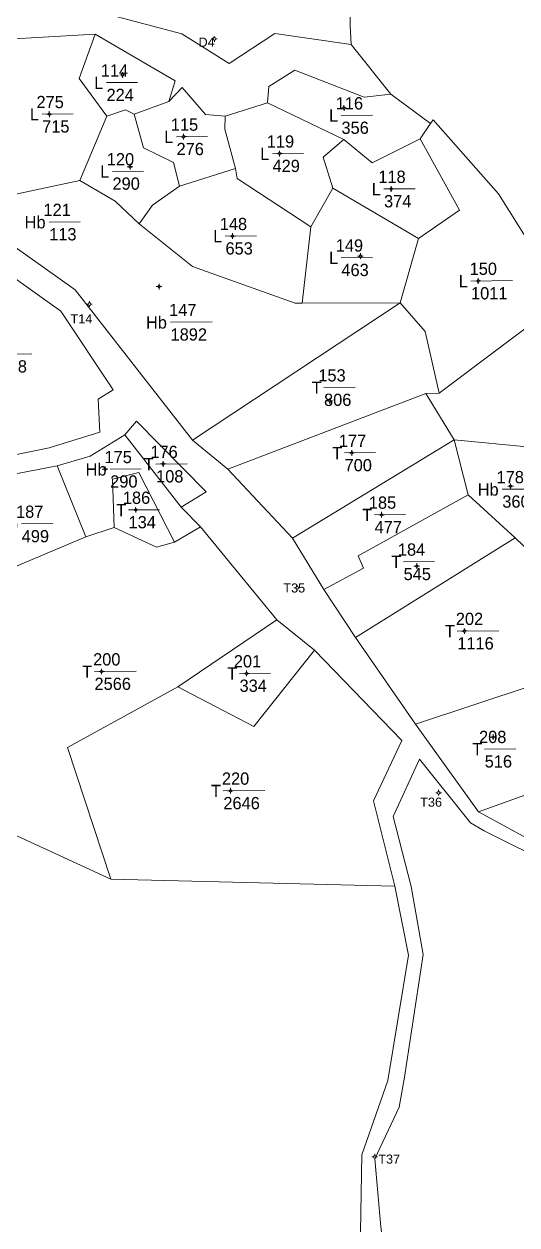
# Model space of a CAD drawing. Header units: metres. Extents: x 550497 to 551666, y 1836245 to 1837652.
# Drawn here: x 551254.6 to 551363.3, y 1836739.7 to 1837004.3 of the extents above; entities that cross this region are included whole.
import ezdxf
from ezdxf.enums import TextEntityAlignment as Align

# ---------------------------------------------------------------- set-up
doc = ezdxf.new("R2010")
doc.units = ezdxf.units.M
doc.header["$MEASUREMENT"] = 0
for name, color, linetype, lineweight in [('Level 10', 7, 'Continuous', 0), ('Level 11', 7, 'Continuous', 0), ('Level 12', 7, 'Continuous', 0), ('Level 13', 7, 'Continuous', 0), ('Level 34', 7, 'Continuous', 0)]:
    doc.layers.add(name, color=color, linetype=linetype, lineweight=lineweight)
doc.styles.add('Style-FmSimple', font='FmSimple.shx')
doc.styles.add('Style-VHarial', font='VHarial.shx')

# ---------------------------------------------------------------- blocks, each defined once
blk = doc.blocks.new('DKCDV')
at = {"layer": 'Level 10', "linetype": 'Continuous', "lineweight": 13}
h = blk.add_hatch(color=1, dxfattribs=at)
edge = h.paths.add_edge_path()
edge.add_arc((0.02456, 0.194811), 1.500056, 0, 360)
at = {"layer": 'Level 10', "color": 1, "linetype": 'Continuous', "lineweight": 13}
for p, q in [((-6.400238, 0), (-12.600469, 0)), ((-0.200007, 12.600469), (0, 6.200231)), ((12.400462, 0.200007), (6.200231, 0.200007)), ((0, -6.200231), (0.200007, -12.400462))]:
    blk.add_line(p, q, dxfattribs=at)
blk.add_circle((0.02456, 0.194811), 6.250233, dxfattribs=at)
blk = doc.blocks.new('DKCDV_2')
at = {"layer": 'Level 10', "linetype": 'Continuous', "lineweight": 13}
h = blk.add_hatch(color=1, dxfattribs=at)
edge = h.paths.add_edge_path()
edge.add_arc((0.273793, 0.207413), 1.500056, 0, 360)
at = {"layer": 'Level 10', "color": 1, "linetype": 'Continuous', "lineweight": 13}
for p, q in [((-6.200231, 0), (-12.200455, 0)), ((0, 12.600469), (0, 6.200231)), ((12.600469, 0.200007), (6.400238, 0.200007)), ((0.200007, -6.200231), (0.200007, -12.400462))]:
    blk.add_line(p, q, dxfattribs=at)
blk.add_circle((0.273793, 0.207413), 6.250233, dxfattribs=at)
blk = doc.blocks.new('N_THUA_121')
at = {"layer": 'Level 13', "color": 3, "linetype": 'Continuous', "lineweight": 0}
blk.add_line((356162.29, 1836884.33), (356169.17, 1836884.39), dxfattribs=at)
at = {"layer": 'Level 13', "color": 3, "linetype": 'Continuous', "lineweight": 0, "style": 'Style-FmSimple'}
for s, p in [('275', (356161.07, 1836887.01)), ('L', (356159.6, 1836884.3)), ('715', (356162.32, 1836881.63))]:
    blk.add_text(s, height=2.7, dxfattribs=at).set_placement(p, align=Align.MIDDLE_LEFT)
blk = doc.blocks.new('N_THUA_122')
at = {"layer": 'Level 13', "color": 3, "linetype": 'Continuous', "lineweight": 0}
blk.add_line((356178.44, 1836892.94), (356185.33, 1836893), dxfattribs=at)
at = {"layer": 'Level 13', "color": 3, "linetype": 'Continuous', "lineweight": 0, "style": 'Style-FmSimple'}
for s, p in [('114', (356177.22, 1836895.63)), ('L', (356175.76, 1836892.91)), ('224', (356178.48, 1836890.24))]:
    blk.add_text(s, height=2.7, dxfattribs=at).set_placement(p, align=Align.MIDDLE_LEFT)
blk = doc.blocks.new('N_THUA_127')
at = {"layer": 'Level 13', "color": 3, "linetype": 'Continuous', "lineweight": 0}
blk.add_line((356227.3, 1836885.68), (356234.18, 1836885.74), dxfattribs=at)
at = {"layer": 'Level 13', "color": 3, "linetype": 'Continuous', "lineweight": 0, "style": 'Style-FmSimple'}
for s, p in [('116', (356226.07, 1836888.37)), ('L', (356224.61, 1836885.66)), ('356', (356227.33, 1836882.98))]:
    blk.add_text(s, height=2.7, dxfattribs=at).set_placement(p, align=Align.MIDDLE_LEFT)
blk = doc.blocks.new('N_THUA_131')
at = {"layer": 'Level 13', "color": 3, "linetype": 'Continuous', "lineweight": 0}
blk.add_line((356191.92, 1836879.36), (356198.8, 1836879.42), dxfattribs=at)
at = {"layer": 'Level 13', "color": 3, "linetype": 'Continuous', "lineweight": 0, "style": 'Style-FmSimple'}
for s, p in [('115', (356190.69, 1836882.04)), ('L', (356189.23, 1836879.33)), ('276', (356191.95, 1836876.66))]:
    blk.add_text(s, height=2.7, dxfattribs=at).set_placement(p, align=Align.MIDDLE_LEFT)
blk = doc.blocks.new('N_THUA_133')
at = {"layer": 'Level 13', "color": 3, "linetype": 'Continuous', "lineweight": 0}
blk.add_line((356213.07, 1836875.63), (356219.96, 1836875.69), dxfattribs=at)
at = {"layer": 'Level 13', "color": 3, "linetype": 'Continuous', "lineweight": 0, "style": 'Style-FmSimple'}
for s, p in [('119', (356211.85, 1836878.32)), ('L', (356210.39, 1836875.61)), ('429', (356213.11, 1836872.93))]:
    blk.add_text(s, height=2.7, dxfattribs=at).set_placement(p, align=Align.MIDDLE_LEFT)
blk = doc.blocks.new('N_THUA_134')
at = {"layer": 'Level 13', "color": 3, "linetype": 'Continuous', "lineweight": 0}
blk.add_line((356150.89, 1836831.46), (356160.07, 1836831.54), dxfattribs=at)
at = {"layer": 'Level 13', "color": 3, "linetype": 'Continuous', "lineweight": 0, "style": 'Style-FmSimple'}
for s, p in [('154', (356150.61, 1836834.16)), ('T', (356148.21, 1836831.44)), ('1818', (356150.93, 1836828.76))]:
    blk.add_text(s, height=2.7, dxfattribs=at).set_placement(p, align=Align.MIDDLE_LEFT)
blk = doc.blocks.new('N_THUA_135')
at = {"layer": 'Level 13', "color": 3, "linetype": 'Continuous', "lineweight": 0}
blk.add_line((356180.1, 1836872.71), (356186.97, 1836872.77), dxfattribs=at)
at = {"layer": 'Level 13', "color": 3, "linetype": 'Continuous', "lineweight": 0, "style": 'Style-FmSimple'}
for s, p in [('120', (356178.87, 1836875.4)), ('L', (356177.41, 1836872.69)), ('290', (356180.13, 1836870.02))]:
    blk.add_text(s, height=2.7, dxfattribs=at).set_placement(p, align=Align.MIDDLE_LEFT)
blk = doc.blocks.new('N_THUA_136')
at = {"layer": 'Level 13', "color": 3, "linetype": 'Continuous', "lineweight": 0}
blk.add_line((356144.48, 1836869.4), (356151.35, 1836869.46), dxfattribs=at)
at = {"layer": 'Level 13', "color": 3, "linetype": 'Continuous', "lineweight": 0, "style": 'Style-FmSimple'}
for s, p in [('121', (356143.25, 1836872.09)), ('Hb', (356139.09, 1836869.36)), ('113', (356144.51, 1836866.71))]:
    blk.add_text(s, height=2.7, dxfattribs=at).set_placement(p, align=Align.MIDDLE_LEFT)
blk = doc.blocks.new('N_THUA_137')
at = {"layer": 'Level 13', "color": 3, "linetype": 'Continuous', "lineweight": 0}
blk.add_line((356256.85, 1836847.57), (356266.02, 1836847.65), dxfattribs=at)
at = {"layer": 'Level 13', "color": 3, "linetype": 'Continuous', "lineweight": 0, "style": 'Style-FmSimple'}
for s, p in [('150', (356256.57, 1836850.27)), ('L', (356254.16, 1836847.55)), ('1011', (356256.88, 1836844.87))]:
    blk.add_text(s, height=2.7, dxfattribs=at).set_placement(p, align=Align.MIDDLE_LEFT)
blk = doc.blocks.new('N_THUA_138')
at = {"layer": 'Level 13', "color": 3, "linetype": 'Continuous', "lineweight": 0}
blk.add_line((356237.66, 1836867.85), (356244.55, 1836867.91), dxfattribs=at)
at = {"layer": 'Level 13', "color": 3, "linetype": 'Continuous', "lineweight": 0, "style": 'Style-FmSimple'}
for s, p in [('118', (356236.44, 1836870.54)), ('L', (356234.98, 1836867.82)), ('374', (356237.7, 1836865.15))]:
    blk.add_text(s, height=2.7, dxfattribs=at).set_placement(p, align=Align.MIDDLE_LEFT)
blk = doc.blocks.new('N_THUA_143')
at = {"layer": 'Level 13', "color": 3, "linetype": 'Continuous', "lineweight": 0}
blk.add_line((356202.7, 1836857.46), (356209.59, 1836857.52), dxfattribs=at)
at = {"layer": 'Level 13', "color": 3, "linetype": 'Continuous', "lineweight": 0, "style": 'Style-FmSimple'}
for s, p in [('148', (356201.48, 1836860.14)), ('L', (356200.02, 1836857.43)), ('653', (356202.74, 1836854.76))]:
    blk.add_text(s, height=2.7, dxfattribs=at).set_placement(p, align=Align.MIDDLE_LEFT)
blk = doc.blocks.new('N_THUA_146')
at = {"layer": 'Level 13', "color": 3, "linetype": 'Continuous', "lineweight": 0}
blk.add_line((356189.28, 1836846.34), (356198.46, 1836846.42), dxfattribs=at)
at = {"layer": 'Level 13', "color": 3, "linetype": 'Continuous', "lineweight": 0, "style": 'Style-FmSimple'}
for s, p in [('147', (356189, 1836849.04)), ('Hb', (356183.9, 1836846.3)), ('1892', (356189.32, 1836843.65))]:
    blk.add_text(s, height=2.7, dxfattribs=at).set_placement(p, align=Align.MIDDLE_LEFT)
blk = doc.blocks.new('N_THUA_148')
at = {"layer": 'Level 13', "color": 3, "linetype": 'Continuous', "lineweight": 0}
blk.add_line((356230.9, 1836853.04), (356237.79, 1836853.1), dxfattribs=at)
at = {"layer": 'Level 13', "color": 3, "linetype": 'Continuous', "lineweight": 0, "style": 'Style-FmSimple'}
for s, p in [('149', (356229.68, 1836855.73)), ('L', (356228.21, 1836853.02)), ('463', (356230.93, 1836850.34))]:
    blk.add_text(s, height=2.7, dxfattribs=at).set_placement(p, align=Align.MIDDLE_LEFT)
blk = doc.blocks.new('N_THUA_172')
at = {"layer": 'Level 13', "color": 3, "linetype": 'Continuous', "lineweight": 0}
blk.add_line((356224.12, 1836821.14), (356231.01, 1836821.2), dxfattribs=at)
at = {"layer": 'Level 13', "color": 3, "linetype": 'Continuous', "lineweight": 0, "style": 'Style-FmSimple'}
for s, p in [('153', (356222.9, 1836823.83)), ('T', (356221.43, 1836821.12)), ('806', (356224.16, 1836818.44))]:
    blk.add_text(s, height=2.7, dxfattribs=at).set_placement(p, align=Align.MIDDLE_LEFT)
blk = doc.blocks.new('N_THUA_180')
at = {"layer": 'Level 13', "color": 3, "linetype": 'Continuous', "lineweight": 0}
blk.add_line((356228.96, 1836809.69), (356235.85, 1836809.75), dxfattribs=at)
at = {"layer": 'Level 13', "color": 3, "linetype": 'Continuous', "lineweight": 0, "style": 'Style-FmSimple'}
for s, p in [('177', (356227.74, 1836812.37)), ('T', (356226.28, 1836809.66)), ('700', (356229, 1836806.99))]:
    blk.add_text(s, height=2.7, dxfattribs=at).set_placement(p, align=Align.MIDDLE_LEFT)
blk = doc.blocks.new('N_THUA_184')
at = {"layer": 'Level 13', "color": 3, "linetype": 'Continuous', "lineweight": 0}
blk.add_line((356187.41, 1836807.23), (356194.29, 1836807.29), dxfattribs=at)
at = {"layer": 'Level 13', "color": 3, "linetype": 'Continuous', "lineweight": 0, "style": 'Style-FmSimple'}
for s, p in [('176', (356186.18, 1836809.92)), ('T', (356184.72, 1836807.21)), ('108', (356187.44, 1836804.53))]:
    blk.add_text(s, height=2.7, dxfattribs=at).set_placement(p, align=Align.MIDDLE_LEFT)
blk = doc.blocks.new('N_THUA_189')
at = {"layer": 'Level 13', "color": 3, "linetype": 'Continuous', "lineweight": 0}
blk.add_line((356177.29, 1836806.1), (356184.17, 1836806.16), dxfattribs=at)
at = {"layer": 'Level 13', "color": 3, "linetype": 'Continuous', "lineweight": 0, "style": 'Style-FmSimple'}
for s, p in [('175', (356176.07, 1836808.78)), ('Hb', (356171.9, 1836806.05)), ('290', (356177.32, 1836803.4))]:
    blk.add_text(s, height=2.7, dxfattribs=at).set_placement(p, align=Align.MIDDLE_LEFT)
blk = doc.blocks.new('N_THUA_190')
at = {"layer": 'Level 13', "color": 3, "linetype": 'Continuous', "lineweight": 0}
blk.add_line((356235.57, 1836796.05), (356242.46, 1836796.11), dxfattribs=at)
at = {"layer": 'Level 13', "color": 3, "linetype": 'Continuous', "lineweight": 0, "style": 'Style-FmSimple'}
for s, p in [('185', (356234.35, 1836798.74)), ('T', (356232.88, 1836796.02)), ('477', (356235.61, 1836793.35))]:
    blk.add_text(s, height=2.7, dxfattribs=at).set_placement(p, align=Align.MIDDLE_LEFT)
blk = doc.blocks.new('N_THUA_191')
at = {"layer": 'Level 13', "color": 3, "linetype": 'Continuous', "lineweight": 0}
blk.add_line((356266.7, 1836802.33), (356273.58, 1836802.39), dxfattribs=at)
at = {"layer": 'Level 13', "color": 3, "linetype": 'Continuous', "lineweight": 0, "style": 'Style-FmSimple'}
for s, p in [('178', (356265.47, 1836805.02)), ('Hb', (356261.31, 1836802.28)), ('360', (356266.73, 1836799.63))]:
    blk.add_text(s, height=2.7, dxfattribs=at).set_placement(p, align=Align.MIDDLE_LEFT)
blk = doc.blocks.new('N_THUA_194')
at = {"layer": 'Level 13', "color": 3, "linetype": 'Continuous', "lineweight": 0}
blk.add_line((356157.78, 1836794.04), (356164.66, 1836794.1), dxfattribs=at)
at = {"layer": 'Level 13', "color": 3, "linetype": 'Continuous', "lineweight": 0, "style": 'Style-FmSimple'}
for s, p in [('187', (356156.56, 1836796.73)), ('Hb', (356152.39, 1836793.99)), ('499', (356157.81, 1836791.34))]:
    blk.add_text(s, height=2.7, dxfattribs=at).set_placement(p, align=Align.MIDDLE_LEFT)
blk = doc.blocks.new('N_THUA_195')
at = {"layer": 'Level 13', "color": 3, "linetype": 'Continuous', "lineweight": 0}
blk.add_line((356181.34, 1836797.12), (356188.22, 1836797.18), dxfattribs=at)
at = {"layer": 'Level 13', "color": 3, "linetype": 'Continuous', "lineweight": 0, "style": 'Style-FmSimple'}
for s, p in [('186', (356180.11, 1836799.81)), ('T', (356178.65, 1836797.1)), ('134', (356181.37, 1836794.42))]:
    blk.add_text(s, height=2.7, dxfattribs=at).set_placement(p, align=Align.MIDDLE_LEFT)
blk = doc.blocks.new('N_THUA_199')
at = {"layer": 'Level 13', "color": 3, "linetype": 'Continuous', "lineweight": 0}
blk.add_line((356243.29, 1836784.72), (356250.18, 1836784.78), dxfattribs=at)
at = {"layer": 'Level 13', "color": 3, "linetype": 'Continuous', "lineweight": 0, "style": 'Style-FmSimple'}
for s, p in [('184', (356242.07, 1836787.4)), ('T', (356240.6, 1836784.69)), ('545', (356243.33, 1836782.02))]:
    blk.add_text(s, height=2.7, dxfattribs=at).set_placement(p, align=Align.MIDDLE_LEFT)
blk = doc.blocks.new('N_THUA_203')
at = {"layer": 'Level 13', "color": 3, "linetype": 'Continuous', "lineweight": 0}
blk.add_line((356173.83, 1836761.51), (356183.01, 1836761.59), dxfattribs=at)
at = {"layer": 'Level 13', "color": 3, "linetype": 'Continuous', "lineweight": 0, "style": 'Style-FmSimple'}
for s, p in [('200', (356173.55, 1836764.2)), ('T', (356171.14, 1836761.48)), ('2566', (356173.86, 1836758.81))]:
    blk.add_text(s, height=2.7, dxfattribs=at).set_placement(p, align=Align.MIDDLE_LEFT)
blk = doc.blocks.new('N_THUA_204')
at = {"layer": 'Level 13', "color": 3, "linetype": 'Continuous', "lineweight": 0}
blk.add_line((356253.81, 1836770.42), (356262.99, 1836770.5), dxfattribs=at)
at = {"layer": 'Level 13', "color": 3, "linetype": 'Continuous', "lineweight": 0, "style": 'Style-FmSimple'}
for s, p in [('202', (356253.53, 1836773.12)), ('T', (356251.12, 1836770.4)), ('1116', (356253.85, 1836767.72))]:
    blk.add_text(s, height=2.7, dxfattribs=at).set_placement(p, align=Align.MIDDLE_LEFT)
blk = doc.blocks.new('N_THUA_217')
at = {"layer": 'Level 13', "color": 3, "linetype": 'Continuous', "lineweight": 0}
blk.add_line((356205.8, 1836761.09), (356212.69, 1836761.15), dxfattribs=at)
at = {"layer": 'Level 13', "color": 3, "linetype": 'Continuous', "lineweight": 0, "style": 'Style-FmSimple'}
for s, p in [('201', (356204.58, 1836763.77)), ('T', (356203.12, 1836761.06)), ('334', (356205.84, 1836758.39))]:
    blk.add_text(s, height=2.7, dxfattribs=at).set_placement(p, align=Align.MIDDLE_LEFT)
blk = doc.blocks.new('N_THUA_221')
at = {"layer": 'Level 13', "color": 3, "linetype": 'Continuous', "lineweight": 0}
blk.add_line((356202.23, 1836735.22), (356211.41, 1836735.3), dxfattribs=at)
at = {"layer": 'Level 13', "color": 3, "linetype": 'Continuous', "lineweight": 0, "style": 'Style-FmSimple'}
for s, p in [('220', (356201.95, 1836737.92)), ('T', (356199.54, 1836735.2)), ('2646', (356202.27, 1836732.52))]:
    blk.add_text(s, height=2.7, dxfattribs=at).set_placement(p, align=Align.MIDDLE_LEFT)
blk = doc.blocks.new('N_THUA_222')
at = {"layer": 'Level 13', "color": 3, "linetype": 'Continuous', "lineweight": 0}
blk.add_line((356260.19, 1836747.03), (356267.06, 1836747.09), dxfattribs=at)
at = {"layer": 'Level 13', "color": 3, "linetype": 'Continuous', "lineweight": 0, "style": 'Style-FmSimple'}
for s, p in [('208', (356258.97, 1836749.72)), ('T', (356257.5, 1836747.01)), ('516', (356260.22, 1836744.33))]:
    blk.add_text(s, height=2.7, dxfattribs=at).set_placement(p, align=Align.MIDDLE_LEFT)
blk = doc.blocks.new('CENTRD_1')
at = {"layer": 'Level 11', "linetype": 'Continuous', "lineweight": 0}
h = blk.add_hatch(color=1, dxfattribs=at)
edge = h.paths.add_edge_path()
edge.add_arc((0.195969, 0.083732), 1.500056, 0, 360)
at = {"layer": 'Level 11', "color": 1, "linetype": 'Continuous', "lineweight": 0}
for p, q in [((-6.000224, 0), (-12.200455, -0.200007)), ((0, 6.200231), (-6.000224, 0)), ((-6.000224, 0), (0.200007, -6.200231)), ((0, 12.600469), (0, 6.200231)), ((6.200231, 0), (0, 6.200231)), ((0.200007, -6.200231), (6.200231, 0)), ((12.400462, 0), (6.200231, 0)), ((0.200007, -6.200231), (0.200007, -12.600469))]:
    blk.add_line(p, q, dxfattribs=at)
blk = doc.blocks.new('CENTRD')
at = {"layer": 'Level 11', "linetype": 'Continuous', "lineweight": 0}
h = blk.add_hatch(color=1, dxfattribs=at)
edge = h.paths.add_edge_path()
edge.add_arc((0.048863, 0.090632), 1.500056, 0, 360)
at = {"layer": 'Level 11', "color": 1, "linetype": 'Continuous', "lineweight": 0}
for p, q in [((-6.200231, 0), (-12.600469, -0.200007)), ((-0.200007, 6.200231), (-6.200231, 0)), ((-6.200231, 0), (0, -6.200231)), ((-0.200007, 12.600469), (-0.200007, 6.200231)), ((6.200231, 0), (-0.200007, 6.200231)), ((0, -6.200231), (6.200231, 0)), ((12.600469, 0.200007), (6.200231, 0)), ((0, -6.200231), (0, -12.600469))]:
    blk.add_line(p, q, dxfattribs=at)
blk = doc.blocks.new('CENTRD_2')
at = {"layer": 'Level 11', "linetype": 'Continuous', "lineweight": 0}
h = blk.add_hatch(color=1, dxfattribs=at)
edge = h.paths.add_edge_path()
edge.add_arc((0.071437, 0.197653), 1.500056, 0, 360)
at = {"layer": 'Level 11', "color": 1, "linetype": 'Continuous', "lineweight": 0}
for p, q in [((-6.200231, 0), (-12.600469, 0)), ((0, 6.200231), (-6.200231, 0)), ((-6.200231, 0), (0, -6.200231)), ((-0.200007, 12.400462), (0, 6.200231)), ((6.200231, 0.200007), (0, 6.200231)), ((0, -6.200231), (6.200231, 0.200007)), ((12.600469, 0.200007), (6.200231, 0.200007)), ((0, -6.200231), (0, -12.200455))]:
    blk.add_line(p, q, dxfattribs=at)

msp = doc.modelspace()

# ---------------------------------------------------------------- linework, layer by layer
at = {"layer": 'Level 34', "color": 2, "linetype": 'Continuous', "lineweight": 0, "flags": 128}
for points in [[(551312.35, 1837052.17), (551326.26, 1837052.23), (551326.51, 1837004.02), (551326.73, 1836999.83)], [(551272.46, 1837006.66), (551289.39, 1837002.19), (551299.85, 1836995.59), (551309.9, 1837002.23), (551326.73, 1836999.83)], [(551249.86, 1837000.91), (551270.35, 1837002.12)], [(551272.86, 1836983.98), (551266.78, 1836992.29), (551270.35, 1837002.12)], [(551270.35, 1837002.12), (551287.97, 1836991.81), (551286.57, 1836987.23)], [(551326.73, 1836999.83), (551335.49, 1836988.88)], [(551308.29, 1836986.94), (551308.64, 1836990.57), (551314.32, 1836994.14), (551329.63, 1836988.23), (551335.49, 1836988.88)], [(551286.57, 1836987.23), (551289.51, 1836990.36), (551294.61, 1836984.37), (551298.99, 1836984)], [(551335.49, 1836988.88), (551344.27, 1836982.41)], [(551235.79, 1836905.94), (551260.16, 1836910.9), (551271.37, 1836914.38), (551270.94, 1836921.67), (551274.29, 1836923.7), (551262.72, 1836941.02), (551244.36, 1836954.12), (551237.21, 1836954.76), (551226.84, 1836968.62), (551215.14, 1836986.06)], [(551272.86, 1836983.98), (551277.01, 1836985.44), (551278.89, 1836984.45)], [(551278.89, 1836984.45), (551286.57, 1836987.23)], [(551308.29, 1836986.94), (551298.99, 1836984)], [(551325.12, 1836978.89), (551308.29, 1836986.94)], [(551266.96, 1836969.81), (551272.86, 1836983.98)], [(551278.89, 1836984.45), (551280.97, 1836977.05), (551287.58, 1836973.79), (551288.91, 1836968.61)], [(551298.99, 1836984), (551298.93, 1836981.18), (551301.25, 1836972.48)], [(551369.04, 1836951.33), (551359.28, 1836966.87), (551344.82, 1836983.24), (551344.27, 1836982.41)], [(551341.99, 1836979.01), (551344.27, 1836982.41)], [(551322.72, 1836968.15), (551320.55, 1836974.98), (551325.12, 1836978.89)], [(551325.12, 1836978.89), (551331.37, 1836973.7), (551341.99, 1836979.01)], [(551301.25, 1836972.48), (551288.91, 1836968.61)], [(551301.25, 1836972.48), (551301.64, 1836970.29), (551317.85, 1836959.66)], [(551252.85, 1836966.82), (551266.96, 1836969.81)], [(551280, 1836960.32), (551274.72, 1836965.26), (551266.96, 1836969.81)], [(551288.91, 1836968.61), (551282.93, 1836964.42), (551280, 1836960.32)], [(551317.85, 1836959.66), (551322.72, 1836968.15)], [(551341.57, 1836957.05), (551322.72, 1836968.15)], [(551341.57, 1836957.05), (551350.62, 1836963.29)], [(551291.79, 1836912.59), (551265.87, 1836945.72), (551245.5, 1836960.21)], [(551315.92, 1836942.84), (551314.42, 1836942.83), (551291.79, 1836950.92), (551280, 1836960.32)], [(551317.85, 1836959.66), (551315.92, 1836942.84)], [(551337.6, 1836942.9), (551341.57, 1836957.05)], [(551369.04, 1836951.33), (551372.8, 1836942.96), (551346.18, 1836922.98)], [(551291.79, 1836912.59), (551337.6, 1836942.9)], [(551337.6, 1836942.9), (551315.92, 1836942.84)], [(551346.18, 1836922.98), (551343.07, 1836936.54), (551337.6, 1836942.9)], [(551343.25, 1836922.89), (551299.6, 1836906.2)], [(551346.18, 1836922.98), (551343.25, 1836922.89)], [(551343.25, 1836922.89), (551349.5, 1836912.66)], [(551276.86, 1836913.82), (551279.46, 1836916.82), (551294.76, 1836901.26), (551289.29, 1836897.89)], [(551276.86, 1836913.82), (551269.21, 1836909.11), (551261.93, 1836906.96)], [(551289.29, 1836897.89), (551276.86, 1836913.82)], [(551299.6, 1836906.2), (551291.79, 1836912.59)], [(551313.81, 1836891.05), (551349.5, 1836912.66)], [(551371.05, 1836905.48), (551366.31, 1836911.08), (551349.5, 1836912.66)], [(551349.5, 1836912.66), (551352.55, 1836900.56)], [(551237.43, 1836897.43), (551240.88, 1836902.9), (551261.93, 1836906.96)], [(551261.93, 1836906.96), (551268.25, 1836891.34)], [(551313.81, 1836891.05), (551299.6, 1836906.2)], [(551274.5, 1836893.35), (551274.13, 1836904.02), (551279.97, 1836905.49), (551287.8, 1836890.11)], [(551320.72, 1836879.74), (551329.51, 1836884.38), (551328.27, 1836887.11), (551352.55, 1836900.56)], [(551362.9, 1836891.07), (551352.55, 1836900.56)], [(551293.55, 1836893.52), (551289.29, 1836897.89)], [(551268.25, 1836891.34), (551274.5, 1836893.35)], [(551287.8, 1836890.11), (551283.84, 1836889.07), (551274.5, 1836893.35)], [(551293.55, 1836893.52), (551287.8, 1836890.11)], [(551310.4, 1836873.01), (551293.55, 1836893.52)], [(551268.25, 1836891.34), (551244.52, 1836881.35)], [(551320.72, 1836879.74), (551313.81, 1836891.05)], [(551327.68, 1836869.16), (551362.9, 1836891.07)], [(551366.52, 1836887.65), (551362.9, 1836891.07)], [(551327.68, 1836869.16), (551320.72, 1836879.74)], [(551310.4, 1836873.01), (551288.53, 1836858.29)], [(551318.69, 1836866.34), (551310.4, 1836873.01)], [(551340.95, 1836850.05), (551327.68, 1836869.16)], [(551288.53, 1836858.29), (551305.3, 1836849.51), (551318.69, 1836866.34)], [(551336.39, 1836814.35), (551331.66, 1836833.12), (551337.94, 1836846.42), (551318.69, 1836866.34)], [(551273.76, 1836815.89), (551264.22, 1836844.89), (551288.53, 1836858.29)], [(551340.95, 1836850.05), (551366.89, 1836858.61)], [(551354.86, 1836830.75), (551340.95, 1836850.05)], [(551392.65, 1836804.37), (551379.35, 1836813.22), (551371.86, 1836818.67), (551356.07, 1836826.56), (551353.09, 1836828.29), (551341.86, 1836842.35), (551336.04, 1836829.72), (551339.98, 1836814.28), (551342.67, 1836799.27), (551338.55, 1836772.27), (551337.36, 1836765.65), (551331.97, 1836754.23), (551333.3, 1836739.3), (551337.15, 1836710.12), (551336.12, 1836686.86), (551338.92, 1836651.86), (551343.79, 1836630.96), (551357.8, 1836611.53), (551378.13, 1836576.47), (551394.23, 1836524.1), (551400.11, 1836507.48), (551406.14, 1836498.66)], [(551369.17, 1836844.43), (551366.05, 1836834.79), (551354.86, 1836830.75)], [(551244.66, 1836829.22), (551273.76, 1836815.89)], [(551354.86, 1836830.75), (551372.89, 1836820.89), (551380.32, 1836815.06), (551391.8, 1836812.09)], [(551336.39, 1836814.35), (551273.76, 1836815.89)], [(551336.39, 1836814.35), (551339.42, 1836799.11), (551334.86, 1836771.49), (551329.1, 1836755.11), (551328.81, 1836738.15), (551333.08, 1836709.66), (551331.11, 1836679.71), (551300.9, 1836618.91), (551299.25, 1836592.17), (551294.61, 1836562.25), (551289.28, 1836544.92), (551275.94, 1836525.13), (551264.02, 1836497.42)]]:
    msp.add_lwpolyline(points, dxfattribs=at)
at = {"layer": 'Level 34', "color": 1, "linetype": 'Continuous', "lineweight": 0, "flags": 128}
msp.add_lwpolyline([(551341.99, 1836979.01), (551350.62, 1836963.29)], dxfattribs=at)

# ---------------------------------------------------------------- block references
at = {"layer": 'Level 10', "color": 1, "linetype": 'Continuous', "lineweight": 13, "xscale": 0.049998, "yscale": 0.049998, "zscale": 0.049998}
for name, p in [('DKCDV_2', (551296.58, 1837001.04)), ('DKCDV', (551269.06, 1836942.6)), ('DKCDV', (551314.84, 1836880.07)), ('DKCDV', (551346.04, 1836834.9)), ('DKCDV', (551331.97, 1836754.7))]:
    msp.add_blockref(name, p, dxfattribs=at)
at = {"layer": 'Level 11', "color": 1, "linetype": 'Continuous', "lineweight": 0, "xscale": 0.049998, "yscale": 0.049998, "zscale": 0.049998}
for name, p in [('CENTRD_1', (551276.34, 1836993.09)), ('CENTRD', (551325.18, 1836985.81)), ('CENTRD_1', (551260.2, 1836984.46)), ('CENTRD_2', (551289.82, 1836979.49)), ('CENTRD_1', (551310.98, 1836975.77)), ('CENTRD_1', (551278, 1836972.87)), ('CENTRD', (551335.57, 1836967.98)), ('CENTRD_2', (551300.61, 1836957.59)), ('CENTRD_1', (551328.8, 1836953.2)), ('CENTRD_1', (551354.76, 1836947.7)), ('CENTRD', (551284.41, 1836946.46)), ('CENTRD_2', (551322.05, 1836921.26)), ('CENTRD_1', (551326.87, 1836909.82)), ('CENTRD_1', (551272.5, 1836906.21)), ('CENTRD_2', (551285.32, 1836907.37)), ('CENTRD', (551361.9, 1836902.47)), ('CENTRD_2', (551279.25, 1836897.26)), ('CENTRD', (551333.48, 1836896.18)), ('CENTRD_1', (551341.21, 1836884.86)), ('CENTRD_2', (551351.72, 1836870.56)), ('CENTRD_2', (551271.74, 1836861.64)), ('CENTRD_2', (551303.71, 1836861.22)), ('CENTRD_1', (551358.07, 1836847.18)), ('CENTRD_2', (551300.14, 1836835.35))]:
    msp.add_blockref(name, p, dxfattribs=at)
at = {"layer": 'Level 13', "color": 3, "linetype": 'Continuous', "lineweight": 0}
for name, p in [('N_THUA_122', (195094.34, 98.47)), ('N_THUA_121', (195096.31, 100.12)), ('N_THUA_127', (195097.29, 98.48)), ('N_THUA_131', (195096.31, 100.12)), ('N_THUA_133', (195096.31, 100.12)), ('N_THUA_135', (195094.01, 99.13)), ('N_THUA_138', (195096.31, 100.12)), ('N_THUA_136', (195115.67, 91.28)), ('N_THUA_143', (195096.31, 100.12)), ('N_THUA_148', (195093.68, 99.79)), ('N_THUA_137', (195096.31, 100.12)), ('N_THUA_146', (195097.62, 92.26)), ('N_THUA_134', (195096.31, 100.12)), ('N_THUA_172', (195096.62, 103.07)), ('N_THUA_180', (195096.31, 100.12)), ('N_THUA_184', (195096.31, 100.12)), ('N_THUA_189', (195096.31, 100.12)), ('N_THUA_191', (195093.35, 99.46)), ('N_THUA_195', (195096.31, 100.12)), ('N_THUA_194', (195096.31, 100.12)), ('N_THUA_190', (195096.31, 100.12)), ('N_THUA_199', (195094.99, 101.11)), ('N_THUA_204', (195096.31, 100.12)), ('N_THUA_203', (195096.31, 100.12)), ('N_THUA_217', (195096.31, 100.12)), ('N_THUA_222', (195095.99, 97.5)), ('N_THUA_221', (195096.31, 100.12))]:
    msp.add_blockref(name, p, dxfattribs=at)

# ---------------------------------------------------------------- texts
at = {"layer": 'Level 12', "color": 3, "linetype": 'Continuous', "lineweight": 0, "style": 'Style-VHarial'}
for s, p in [('D4 ', (551295.28, 1837000.32)), ('T14 ', (551267.67, 1836939.35)), ('T35 ', (551314.6, 1836880.05)), ('T36 ', (551344.78, 1836832.85)), ('T37 ', (551335.53, 1836754.2))]:
    msp.add_text(s, height=2, dxfattribs=at).set_placement(p, align=Align.MIDDLE_CENTER)

doc.saveas('drawing.dxf')
